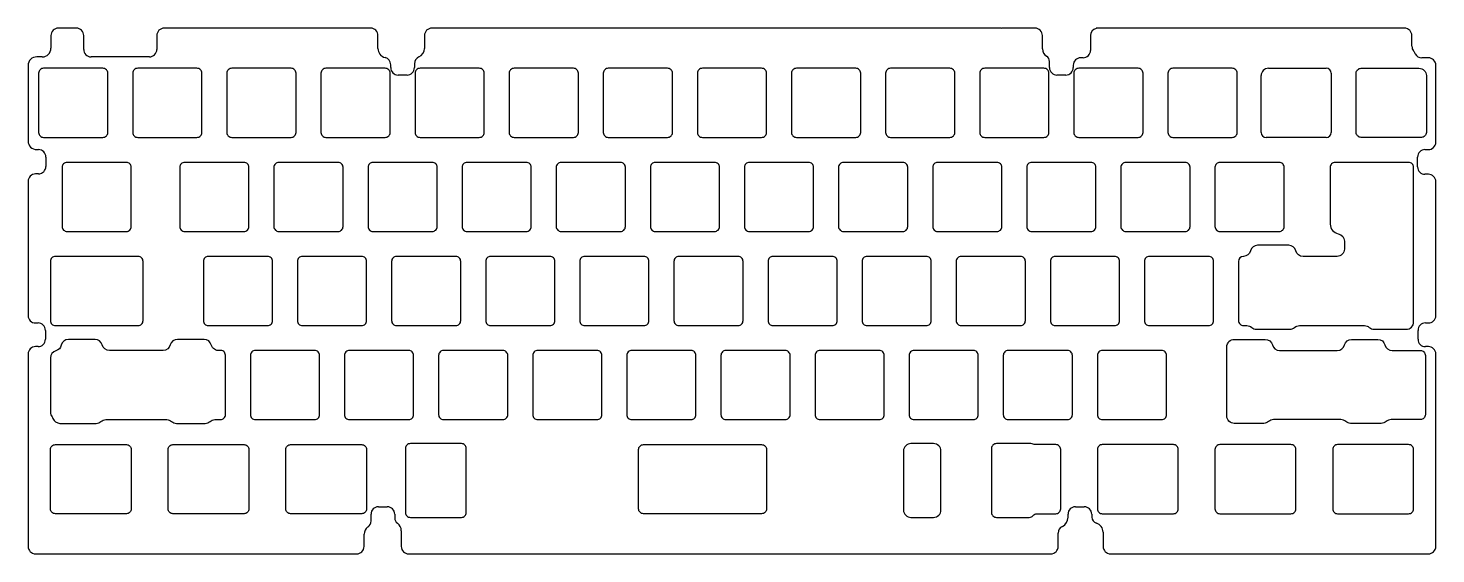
# Model space of a CAD drawing. Header units: millimetres. Extents: x 0 to 284, y 2 to 109.
import ezdxf

# ---------------------------------------------------------------- set-up
doc = ezdxf.new("R2010")
doc.units = ezdxf.units.MM
doc.header["$MEASUREMENT"] = 0

msp = doc.modelspace()

# ---------------------------------------------------------------- linework, layer by layer
for p, q in [((9.25, 108.79), (5.61, 108.79)), ((68.81, 108.79), (27.05, 108.79)), ((196.5, 108.79), (81.23, 108.79)), ((196.5, 108.75), (196.5, 108.79)), ((203.31, 108.79), (196.85, 108.79)), ((278.11, 108.79), (215.7, 108.79)), ((215.7, 108.79), (215.7, 108.75)), ((4.11, 107.29), (4.11, 104.73)), ((10.75, 104.48), (10.75, 107.29)), ((25.55, 107.29), (25.55, 104.48)), ((70.31, 104.68), (70.31, 107.29)), ((79.73, 107.29), (79.73, 104.69)), ((204.81, 104.59), (204.81, 107.29)), ((214.55, 107.29), (214.55, 104.29)), ((279.61, 105.11), (279.61, 107.29)), ((2.36, 102.98), (1.25, 102.98)), ((24.05, 102.98), (12.25, 102.98)), ((213.05, 102.79), (212.55, 102.79)), ((282.95, 102.79), (281.62, 102.79)), ((-0.5, 101.23), (-0.5, 85.95)), ((72.9, 100.79), (72.9, 101.38)), ((77.7, 101.58), (77.7, 100.79)), ((206.25, 100.79), (206.25, 102.02)), ((211.05, 101.29), (211.05, 100.79)), ((250.58, 100.67), (262.28, 100.67)), ((284.45, 85.7), (284.45, 101.29)), ((76.2, 99.29), (74.4, 99.29)), ((209.55, 99.29), (207.75, 99.29)), ((249.08, 87.67), (249.08, 99.17)), ((263.28, 99.67), (263.28, 87.67, 0)), ((262.28, 86.67), (250.08, 86.67)), ((1.25, 84.2), (1.6, 84.2)), ((3.1, 82.7), (3.1, 80.78)), ((280.75, 80.7), (280.75, 82.7)), ((282.25, 84.2), (282.95, 84.2)), ((-0.5, 77.78), (-0.5, 50.6)), ((1.6, 79.28), (1, 79.28)), ((282.95, 79.2), (282.25, 79.2)), ((284.45, 50.6), (284.45, 77.7)), ((1, 49.1), (1.5, 49.1)), ((282.35, 49.1), (282.95, 49.1)), ((3, 47.6), (3, 45.8)), ((280.85, 45.8), (280.85, 47.6)), ((-0.5, 42.8), (-0.5, 3.84)), ((1.5, 44.3), (1, 44.3)), ((282.95, 44.3), (282.35, 44.3)), ((284.45, 3.84), (284.45, 42.8)), ((70.41, 11.87), (72.21, 11.87)), ((211.5, 11.87), (213.3, 11.87)), ((68.91, 9), (68.91, 10.37)), ((73.71, 10.37), (73.71, 9.6)), ((210, 9.75), (210, 10.37)), ((214.8, 10.37), (214.8, 9.8)), ((67.51, 3.84), (67.51, 6.31)), ((75.04, 7), (75.04, 3.84)), ((208.01, 3.84), (208.01, 6.56)), ((217.1, 6.73), (217.1, 3.84)), ((1, 2.34), (66.01, 2.34)), ((76.54, 2.34), (206.51, 2.34)), ((218.6, 2.34), (282.95, 2.34))]:
    msp.add_line(p, q)
for points in [[(14.63, 100.67), (2.63, 100.67, 0.414214), (1.63, 99.67), (1.63, 87.67, 0.414214), (2.63, 86.67), (14.63, 86.67, 0.414214), (15.63, 87.67), (15.63, 99.67, 0.414214)], [(20.68, 99.67), (20.68, 87.67, 0.414214), (21.68, 86.67), (33.68, 86.67, 0.414214), (34.68, 87.67), (34.68, 99.67, 0.414214), (33.68, 100.67), (21.68, 100.67, 0.414214)], [(39.73, 99.67), (39.73, 87.67, 0.414214), (40.73, 86.67), (52.73, 86.67, 0.414214), (53.73, 87.67), (53.73, 99.67, 0.414214), (52.73, 100.67), (40.73, 100.67, 0.414214)], [(59.78, 86.67), (71.78, 86.67, 0.414214), (72.78, 87.67), (72.78, 99.67, 0.414214), (71.78, 100.67), (59.78, 100.67, 0.414214), (58.78, 99.67), (58.78, 87.67, 0.414214)], [(77.83, 99.67), (77.83, 87.67, 0.414214), (78.83, 86.67), (90.83, 86.67, 0.414214), (91.83, 87.67), (91.83, 99.67, 0.414214), (90.83, 100.67), (78.83, 100.67, 0.414214)], [(96.88, 99.67), (96.88, 87.67, 0.414214), (97.88, 86.67), (109.88, 86.67, 0.414214), (110.88, 87.67), (110.88, 99.67, 0.414214), (109.88, 100.67), (97.88, 100.67, 0.414214)], [(115.93, 99.67), (115.93, 87.67, 0.414214), (116.93, 86.67), (128.93, 86.67, 0.414214), (129.93, 87.67), (129.93, 99.67, 0.414214), (128.93, 100.67), (116.93, 100.67, 0.414214)], [(134.98, 99.67), (134.98, 87.67, 0.414214), (135.98, 86.67), (147.98, 86.67, 0.414214), (148.98, 87.67), (148.98, 99.67, 0.414214), (147.98, 100.67), (135.98, 100.67, 0.414214)], [(168.03, 87.67), (168.03, 99.67, 0.414214), (167.03, 100.67), (155.03, 100.67, 0.414214), (154.03, 99.67), (154.03, 87.67, 0.414214), (155.03, 86.67), (167.03, 86.67, 0.414214)], [(187.08, 87.67), (187.08, 99.67, 0.414214), (186.08, 100.67), (174.08, 100.67, 0.414214), (173.08, 99.67), (173.08, 87.67, 0.414214), (174.08, 86.67), (186.08, 86.67, 0.414214)], [(205.13, 100.67), (193.13, 100.67, 0.414214), (192.13, 99.67), (192.13, 87.67, 0.414214), (193.13, 86.67), (205.13, 86.67, 0.414214), (206.13, 87.67), (206.13, 99.67, 0.414214)], [(212.18, 86.67), (224.18, 86.67, 0.414214), (225.18, 87.67), (225.18, 99.67, 0.414214), (224.18, 100.67), (212.18, 100.67, 0.414214), (211.18, 99.67), (211.18, 87.67, 0.414214)], [(230.23, 99.67), (230.23, 87.67, 0.414214), (231.23, 86.67), (243.23, 86.67, 0.414214), (244.23, 87.67), (244.23, 99.67, 0.414214), (243.23, 100.67), (231.23, 100.67, 0.414214)], [(268.33, 99.67, -0.414214), (269.33, 100.67), (281.03, 100.67, -0.414214), (282.53, 99.17), (282.53, 87.67, -0.414214), (281.53, 86.67), (269.33, 86.67, -0.414214), (268.33, 87.67)], [(20.39, 68.62), (20.39, 80.62, 0.414214), (19.39, 81.62), (7.39, 81.62, 0.414214), (6.39, 80.62), (6.39, 68.62, 0.414214), (7.39, 67.62), (19.39, 67.62, 0.414214)], [(44.2, 68.62), (44.2, 80.62, 0.414214), (43.2, 81.62), (31.2, 81.62, 0.414214), (30.2, 80.62), (30.2, 68.62, 0.414214), (31.2, 67.62), (43.2, 67.62, 0.414214)], [(63.25, 68.62), (63.25, 80.62, 0.414214), (62.25, 81.62), (50.25, 81.62, 0.414214), (49.25, 80.62), (49.25, 68.62, 0.414214), (50.25, 67.62), (62.25, 67.62, 0.414214)], [(82.3, 68.62), (82.3, 80.62, 0.414214), (81.3, 81.62), (69.3, 81.62, 0.414214), (68.3, 80.62), (68.3, 68.62, 0.414214), (69.3, 67.62), (81.3, 67.62, 0.414214)], [(101.35, 68.62), (101.35, 80.62, 0.414214), (100.35, 81.62), (88.35, 81.62, 0.414214), (87.35, 80.62), (87.35, 68.62, 0.414214), (88.35, 67.62), (100.35, 67.62, 0.414214)], [(120.4, 68.62), (120.4, 80.62, 0.414214), (119.4, 81.62), (107.4, 81.62, 0.414214), (106.4, 80.62), (106.4, 68.62, 0.414214), (107.4, 67.62), (119.4, 67.62, 0.414214)], [(139.45, 68.62), (139.45, 80.62, 0.414214), (138.45, 81.62), (126.45, 81.62, 0.414214), (125.45, 80.62), (125.45, 68.62, 0.414214), (126.45, 67.62), (138.45, 67.62, 0.414214)], [(158.5, 68.62), (158.5, 80.62, 0.414214), (157.5, 81.62), (145.5, 81.62, 0.414214), (144.5, 80.62), (144.5, 68.62, 0.414214), (145.5, 67.62), (157.5, 67.62, 0.414214)], [(177.55, 68.62), (177.55, 80.62, 0.414214), (176.55, 81.62), (164.55, 81.62, 0.414214), (163.55, 80.62), (163.55, 68.62, 0.414214), (164.55, 67.62), (176.55, 67.62, 0.414214)], [(196.6, 68.62), (196.6, 80.62, 0.414214), (195.6, 81.62), (183.6, 81.62, 0.414214), (182.6, 80.62), (182.6, 68.62, 0.414214), (183.6, 67.62), (195.6, 67.62, 0.414214)], [(215.65, 68.62), (215.65, 80.62, 0.414214), (214.65, 81.62), (202.65, 81.62, 0.414214), (201.65, 80.62), (201.65, 68.62, 0.414214), (202.65, 67.62), (214.65, 67.62, 0.414214)], [(234.7, 68.62), (234.7, 80.62, 0.414214), (233.7, 81.62), (221.7, 81.62, 0.414214), (220.7, 80.62), (220.7, 68.62, 0.414214), (221.7, 67.62), (233.7, 67.62, 0.414214)], [(253.75, 68.62), (253.75, 80.62, 0.414214), (252.75, 81.62), (240.75, 81.62, 0.414214), (239.75, 80.62), (239.75, 68.62, 0.414214), (240.75, 67.62), (252.75, 67.62, 0.414214)], [(264.71, 67.15, -0.362966), (265.95, 65.67), (265.95, 64.07, -0.414214), (264.45, 62.57), (257.58, 62.57, -0.34196), (256.12, 63.69, 0.34196), (254.67, 64.82), (248.37, 64.82, 0.34196), (246.92, 63.69, -0.336425), (245.5, 62.57, 0.40841), (244.52, 61.57), (244.52, 49.57, 0.414214), (245.52, 48.57), (246.19, 48.57, -0.182819), (247.18, 48.19, 0.182819), (248.17, 47.82), (254.87, 47.82, 0.182819), (255.86, 48.19, -0.182819), (256.86, 48.57), (269.99, 48.57, -0.182819), (270.98, 48.19, 0.182819), (271.97, 47.82), (278.45, 47.82, 0.414214), (279.95, 49.32), (279.95, 80.62, 0.414214), (278.95, 81.62), (264.07, 81.62, 0.414214), (263.07, 80.62), (263.07, 69.12, 0.362966)], [(5.01, 48.57), (21.77, 48.57, 0.414214), (22.77, 49.57), (22.77, 61.57, 0.414214), (21.77, 62.57), (5.01, 62.57, 0.414214), (4.01, 61.57), (4.01, 49.57, 0.414214)], [(34.97, 61.57), (34.97, 49.57, 0.414214), (35.97, 48.57), (47.97, 48.57, 0.414214), (48.97, 49.57), (48.97, 61.57, 0.414214), (47.97, 62.57), (35.97, 62.57, 0.414214)], [(54.02, 61.57), (54.02, 49.57, 0.414214), (55.02, 48.57), (67.02, 48.57, 0.414214), (68.02, 49.57), (68.02, 61.57, 0.414214), (67.02, 62.57), (55.02, 62.57, 0.414214)], [(73.07, 61.57), (73.07, 49.57, 0.414214), (74.07, 48.57), (86.07, 48.57, 0.414214), (87.07, 49.57), (87.07, 61.57, 0.414214), (86.07, 62.57), (74.07, 62.57, 0.414214)], [(92.12, 61.57), (92.12, 49.57, 0.414214), (93.12, 48.57), (105.12, 48.57, 0.414214), (106.12, 49.57), (106.12, 61.57, 0.414214), (105.12, 62.57), (93.12, 62.57, 0.414214)], [(111.17, 61.57), (111.17, 49.57, 0.414214), (112.17, 48.57), (124.17, 48.57, 0.414214), (125.17, 49.57), (125.17, 61.57, 0.414214), (124.17, 62.57), (112.17, 62.57, 0.414214)], [(130.22, 61.57), (130.22, 49.57, 0.414214), (131.22, 48.57), (143.22, 48.57, 0.414214), (144.22, 49.57), (144.22, 61.57, 0.414214), (143.22, 62.57), (131.22, 62.57, 0.414214)], [(149.27, 61.57), (149.27, 49.57, 0.414214), (150.27, 48.57), (162.27, 48.57, 0.414214), (163.27, 49.57), (163.27, 61.57, 0.414214), (162.27, 62.57), (150.27, 62.57, 0.414214)], [(168.32, 61.57), (168.32, 49.57, 0.414214), (169.32, 48.57), (181.32, 48.57, 0.414214), (182.32, 49.57), (182.32, 61.57, 0.414214), (181.32, 62.57), (169.32, 62.57, 0.414214)], [(187.37, 61.57), (187.37, 49.57, 0.414214), (188.37, 48.57), (200.37, 48.57, 0.414214), (201.37, 49.57), (201.37, 61.57, 0.414214), (200.37, 62.57), (188.37, 62.57, 0.414214)], [(206.42, 61.57), (206.42, 49.57, 0.414214), (207.42, 48.57), (219.42, 48.57, 0.414214), (220.42, 49.57), (220.42, 61.57, 0.414214), (219.42, 62.57), (207.42, 62.57, 0.414214)], [(225.47, 61.57), (225.47, 49.57, 0.414214), (226.47, 48.57), (238.47, 48.57, 0.414214), (239.47, 49.57), (239.47, 61.57, 0.414214), (238.47, 62.57), (226.47, 62.57, 0.414214)], [(4.35, 30.07, -0.086915), (4.52, 29.77, 0.317518), (5.94, 28.77), (13.26, 28.77, 0.182806), (14.25, 29.14, -0.182806), (15.25, 29.52), (27.55, 29.52, -0.182806), (28.54, 29.14, 0.182806), (29.53, 28.77), (35.33, 28.77, 0.182806), (36.32, 29.14, -0.182806), (37.32, 29.52), (38.44, 29.52, 0.414214), (39.44, 30.52), (39.44, 42.55, 0.462875), (38.28, 43.54, -0.388358), (36.58, 44.64, 0.342101), (35.13, 45.77), (29.73, 45.77, 0.34196), (28.28, 44.64, -0.34196), (26.83, 43.52), (15.96, 43.52, -0.34196), (14.51, 44.64, 0.34196), (13.06, 45.77), (7.66, 45.77, 0.351843), (6.2, 44.59, -0.279599), (5.12, 43.47, 0.339198), (4.01, 42.02), (4.01, 31.02, 0.173661)], [(243.64, 28.77, -0.414214), (242.14, 30.27), (242.14, 44.27, -0.414214), (243.64, 45.77), (249.91, 45.77, -0.34196), (251.36, 44.64, 0.34196), (252.81, 43.52), (264.51, 43.52, 0.34196), (265.96, 44.64, -0.34196), (267.41, 45.77), (272.71, 45.77, -0.34196), (274.16, 44.64, 0.34196), (275.61, 43.52), (281.33, 43.52, -0.414214), (282.33, 42.52), (282.33, 30.52, -0.414214), (281.33, 29.52), (275.4, 29.52, 0.182806), (274.4, 29.14, -0.182806), (273.41, 28.77), (267.21, 28.77, -0.182806), (266.22, 29.14, 0.182806), (265.22, 29.52), (251.6, 29.52, 0.182806), (250.6, 29.14, -0.182806), (249.61, 28.77)], [(45.49, 29.52), (57.49, 29.52, 0.414214), (58.49, 30.52), (58.49, 42.52, 0.414214), (57.49, 43.52), (45.49, 43.52, 0.414214), (44.49, 42.52), (44.49, 30.52, 0.414214)], [(64.54, 29.52), (76.54, 29.52, 0.414214), (77.54, 30.52), (77.54, 42.52, 0.414214), (76.54, 43.52), (64.54, 43.52, 0.414214), (63.54, 42.52), (63.54, 30.52, 0.414214)], [(83.59, 29.52), (95.59, 29.52, 0.414214), (96.59, 30.52), (96.59, 42.52, 0.414214), (95.59, 43.52), (83.59, 43.52, 0.414214), (82.59, 42.52), (82.59, 30.52, 0.414214)], [(102.64, 29.52), (114.64, 29.52, 0.414214), (115.64, 30.52), (115.64, 42.52, 0.414214), (114.64, 43.52), (102.64, 43.52, 0.414214), (101.64, 42.52), (101.64, 30.52, 0.414214)], [(121.69, 29.52), (133.69, 29.52, 0.414214), (134.69, 30.52), (134.69, 42.52, 0.414214), (133.69, 43.52), (121.69, 43.52, 0.414214), (120.69, 42.52), (120.69, 30.52, 0.414214)], [(140.74, 29.52), (152.74, 29.52, 0.414214), (153.74, 30.52), (153.74, 42.52, 0.414214), (152.74, 43.52), (140.74, 43.52, 0.414214), (139.74, 42.52), (139.74, 30.52, 0.414214)], [(159.79, 29.52), (171.79, 29.52, 0.414214), (172.79, 30.52), (172.79, 42.52, 0.414214), (171.79, 43.52), (159.79, 43.52, 0.414214), (158.79, 42.52), (158.79, 30.52, 0.414214)], [(178.84, 29.52), (190.84, 29.52, 0.414214), (191.84, 30.52), (191.84, 42.52, 0.414214), (190.84, 43.52), (178.84, 43.52, 0.414214), (177.84, 42.52), (177.84, 30.52, 0.414214)], [(197.89, 29.52), (209.89, 29.52, 0.414214), (210.89, 30.52), (210.89, 42.52, 0.414214), (209.89, 43.52), (197.89, 43.52, 0.414214), (196.89, 42.52), (196.89, 30.52, 0.414214)], [(216.94, 29.52), (228.94, 29.52, 0.414214), (229.94, 30.52), (229.94, 42.52, 0.414214), (228.94, 43.52), (216.94, 43.52, 0.414214), (215.94, 42.52), (215.94, 30.52, 0.414214)], [(4.01, 23.47, -0.414214), (5.01, 24.47), (19.39, 24.47, -0.414214), (20.39, 23.47), (20.39, 11.47, -0.414214), (19.39, 10.47), (5.01, 10.47, -0.414214), (4.01, 11.47)], [(27.82, 23.47, -0.414214), (28.82, 24.47), (43.2, 24.47, -0.414214), (44.2, 23.47), (44.2, 11.47, -0.414214), (43.2, 10.47), (28.82, 10.47, -0.414214), (27.82, 11.47)], [(51.64, 23.47, -0.414214), (52.64, 24.47), (67.02, 24.47, -0.414214), (68.02, 23.47), (68.02, 11.47, -0.414214), (67.02, 10.47), (52.64, 10.47, -0.414214), (51.64, 11.47)], [(82.06, 24.67, -0.007337), (82.03, 24.67), (76.87, 24.67, 0.414214), (75.87, 23.67), (75.87, 10.72, 0.414214), (76.87, 9.72), (87.2, 9.72, 0.414214), (88.2, 10.72), (88.2, 23.67, 0.414214), (87.2, 24.67), (82.13, 24.67, 0.007337)], [(147.98, 24.47, -0.414214), (148.98, 23.47), (148.98, 11.47, -0.414214), (147.98, 10.47), (124.07, 10.47, -0.414214), (123.07, 11.47), (123.07, 23.47, -0.414214), (124.07, 24.47)], [(182.77, 24.67), (178.2, 24.67, 0.414214), (176.7, 23.17), (176.7, 11.22, 0.414214), (178.2, 9.72), (182.77, 9.72, 0.414214), (184.27, 11.22), (184.27, 23.17, 0.414214)], [(203.37, 24.47, -0.113585), (202.94, 24.57, 0.113585), (202.5, 24.67), (195.51, 24.67, 0.414214), (194.51, 23.67), (194.51, 10.72, 0.414214), (195.51, 9.72), (202.15, 9.72, 0.227909), (202.93, 10.09, -0.227909), (203.71, 10.47), (207.51, 10.47, 0.414214), (208.51, 11.47), (208.51, 23.47, 0.414214), (207.51, 24.47)], [(232.32, 11.47), (232.32, 23.47, 0.414214), (231.32, 24.47), (216.94, 24.47, 0.414214), (215.94, 23.47), (215.94, 11.47, 0.414214), (216.94, 10.47), (231.32, 10.47, 0.414214)], [(256.13, 11.47), (256.13, 23.47, 0.414214), (255.13, 24.47), (240.75, 24.47, 0.414214), (239.75, 23.47), (239.75, 11.47, 0.414214), (240.75, 10.47), (255.13, 10.47, 0.414214)], [(278.95, 24.47), (264.57, 24.47, 0.414214), (263.57, 23.47), (263.57, 11.47, 0.414214), (264.57, 10.47), (278.95, 10.47, 0.414214), (279.95, 11.47), (279.95, 23.47, 0.414214)]]:
    msp.add_lwpolyline(points, format="xyb", close=True)
for centre, radius, start, end in [((5.61, 107.29), 1.5, 90, 180), ((9.25, 107.29), 1.5, 0, 90), ((27.05, 107.29), 1.5, 90, 180), ((68.81, 107.29), 1.5, 0, 90), ((81.23, 107.29), 1.5, 90, 180), ((196.85, 107.29), 1.5, 90, 103.7769), ((203.31, 107.29), 1.5, 0, 90), ((216.05, 107.29), 1.5, 103.7769, 180), ((278.11, 107.29), 1.5, 0, 90), ((1.25, 101.23), 1.75, 90, 180), ((2.36, 104.73), 1.75, 270, 0), ((12.25, 104.48), 1.5, 180, 270), ((24.05, 104.48), 1.5, 270, 0), ((72.21, 104.68), 1.9, 180, 256.2269), ((71.4, 101.38), 1.5, 0, 76.2269), ((79.2, 101.58), 1.5, 113.8478, 180), ((77.83, 104.69), 1.9, 293.8478, 0), ((206.51, 104.59), 1.7, 180, 238.7683), ((204.95, 102.02), 1.3, 0, 58.7683), ((212.55, 101.29), 1.5, 90, 180), ((213.05, 104.29), 1.5, 270, 0), ((281.11, 105.11), 1.5, 180, 217.5725), ((277.15, 102.06), 3.5, 26.5235, 37.5725), ((281.62, 104.29), 1.5, 206.5235, 270), ((282.95, 101.29), 1.5, 0, 90), ((74.4, 100.79), 1.5, 180, 270), ((76.2, 100.79), 1.5, 270, 0), ((207.75, 100.79), 1.5, 180, 270), ((209.55, 100.79), 1.5, 270, 0), ((250.58, 99.17), 1.5, 90, 180), ((262.28, 99.67), 1, 0, 90), ((1.25, 85.95), 1.75, 180, 270), ((250.08, 87.67), 1, 180, 270), ((262.28, 87.67), 1, 270, 359.9998), ((282.95, 85.7), 1.5, 270, 0), ((1.6, 82.7), 1.5, 0, 90), ((282.25, 82.7), 1.5, 90, 180), ((1.6, 80.78), 1.5, 270, 0), ((282.25, 80.7), 1.5, 180, 270), ((1, 77.78), 1.5, 90, 180), ((282.95, 77.7), 1.5, 0, 90), ((1, 50.6), 1.5, 180, 270), ((1.5, 47.6), 1.5, 0, 90), ((282.35, 47.6), 1.5, 90, 180), ((282.95, 50.6), 1.5, 270, 0), ((1.5, 45.8), 1.5, 270, 0), ((282.35, 45.8), 1.5, 180, 270), ((1, 42.8), 1.5, 90, 180), ((282.95, 42.8), 1.5, 0, 90), ((70.41, 10.37), 1.5, 90, 180), ((72.21, 10.37), 1.5, 0, 90), ((211.5, 10.37), 1.5, 90, 180), ((213.3, 10.37), 1.5, 0, 90), ((67.41, 9), 1.5, 305.2, 0), ((75.01, 9.6), 1.3, 180, 234.3207), ((207.95, 9.75), 2.05, 296.0322, 0), ((216.1, 9.8), 1.3, 180, 253.695), ((215.2, 6.73), 1.9, 0, 73.695), ((69.31, 6.31), 1.8, 125.2, 180), ((73.14, 7), 1.9, 0, 54.3207), ((209.51, 6.56), 1.5, 116.0322, 180), ((1, 3.84), 1.5, 180, 270), ((66.01, 3.84), 1.5, 270, 0), ((76.54, 3.84), 1.5, 180, 270), ((206.51, 3.84), 1.5, 270, 0), ((218.6, 3.84), 1.5, 180, 270), ((282.95, 3.84), 1.5, 270, 0)]:
    msp.add_arc(centre, radius, start, end)

doc.saveas('drawing.dxf')
